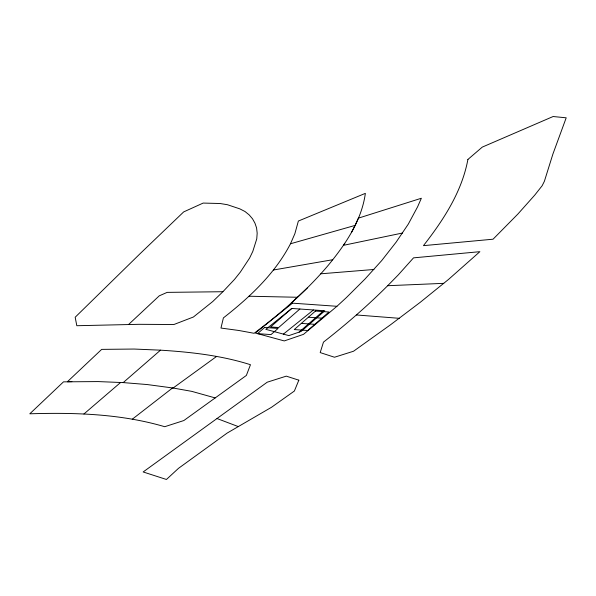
<?xml version="1.0" encoding="UTF-8"?>
<svg xmlns="http://www.w3.org/2000/svg" width="596" height="596" viewBox="0 0 596 596"><rect width="100%" height="100%" fill="white"/><g stroke="black" fill="none" stroke-linecap="round" stroke-linejoin="round"><path stroke-width="0.89" d="M290.483 243.771C274.965 273.698 249.635 297.337 223.396 317.899L220.967 328.053L238.802 330.475L254.105 333.291C281.029 313.168 306.567 290.9 328.329 265.198C345.486 244.308 361.578 220.721 365.363 193.357L298.373 221.034L294.864 233.714L290.483 243.771L355.067 225.422L358.39 218.151L421.35 198.252L417.602 206.805L408.312 224.089L396.184 242.073L381.678 260.623L365.028 279.01L346.432 297.538L336.941 306.292L303.513 334.349L284.27 340.927L255.326 333.037L292.494 303.163M351.372 232.686L355.067 225.422M344.793 243.332L343.378 245.343L402.598 232.999M222.911 291.72L234.541 279.368L240.337 272.104L249.575 258.09L252.801 251.408L256.757 238.869L257.174 233.178L256.578 227.918L254.946 223.15L252.51 218.792L249.188 214.91L245.023 211.528L239.763 208.838L227.419 204.719L220.103 203.512L203.161 203.072L183.665 211.915L139.725 254.045L75.178 317.243L76.809 325.721L139.144 324.313L173.898 324.515L193.395 317.012L212.757 301.524L222.911 291.72L167.156 292.375L159.266 295.825L128.512 324.567M387.668 285.715L398.225 274.95L413.527 257.859L479.884 251.676L448.572 279.39L420.344 302.232L390.551 324.76L353.54 351.23L334.49 357.235L320.194 352.586L323.472 342.119C345.926 324.574 367.509 305.867 387.668 285.715L443.774 283.346M307.603 287.674L291.176 303.066L336.941 306.292M291.794 308.445L265.823 329.327L288.881 335.615L301.159 331.421L324.827 310.777L291.794 308.445L270.562 326.966L278.645 327.532L299.877 309.019M299.14 332.106L323.695 310.695M123.208 382.595L160.495 350.165C190.832 352.065 221.377 355.477 250.469 364.715L246.364 375.435L183.836 420.545L164.727 426.706C121.092 413.855 74.984 412.402 29.8 413.803L63.511 381.85L98.131 381.582L123.208 382.595L147.227 384.554L173.108 388.018L216.639 356.415M83.917 413.989L120.578 382.505M283.383 334.118L313.421 309.972M132.275 419.219L172.579 387.929L191.77 391.363L215.201 397.919M273.355 270.018L332.687 259.729M320.782 273.802L373.923 269.481M71.885 381.634L67.385 381.745L101.685 349.375L134.137 349.047L160.495 350.165M249.024 296.227L297.568 297.27M308.4 317.221L321.87 318.167M301.323 323.39L314.792 324.343M356.311 314.956L399.253 318.309M217.019 418.534L238.303 426.594M467.897 159.46C461.863 191.905 443.424 220.051 423.458 245.649L493.056 239.205L517.827 214.106L534.754 195.101L542.137 185.751L544.386 181.281L552.887 154.096L566.2 117.807L553.11 116.525L482.276 147.108L467.897 159.46M298.834 380.173L294.372 391.036L271.515 407.277L227.158 433.068L178.495 468.337L166.433 479.475L143.152 471.957L267.217 382.2L286.274 376.143L298.834 380.173M264.617 327.472L257.539 333.648L271.009 334.594L278.086 328.426L264.617 327.472M315.478 311.045L294.245 329.566L307.715 330.512L328.947 311.999L315.478 311.045"/></g></svg>
